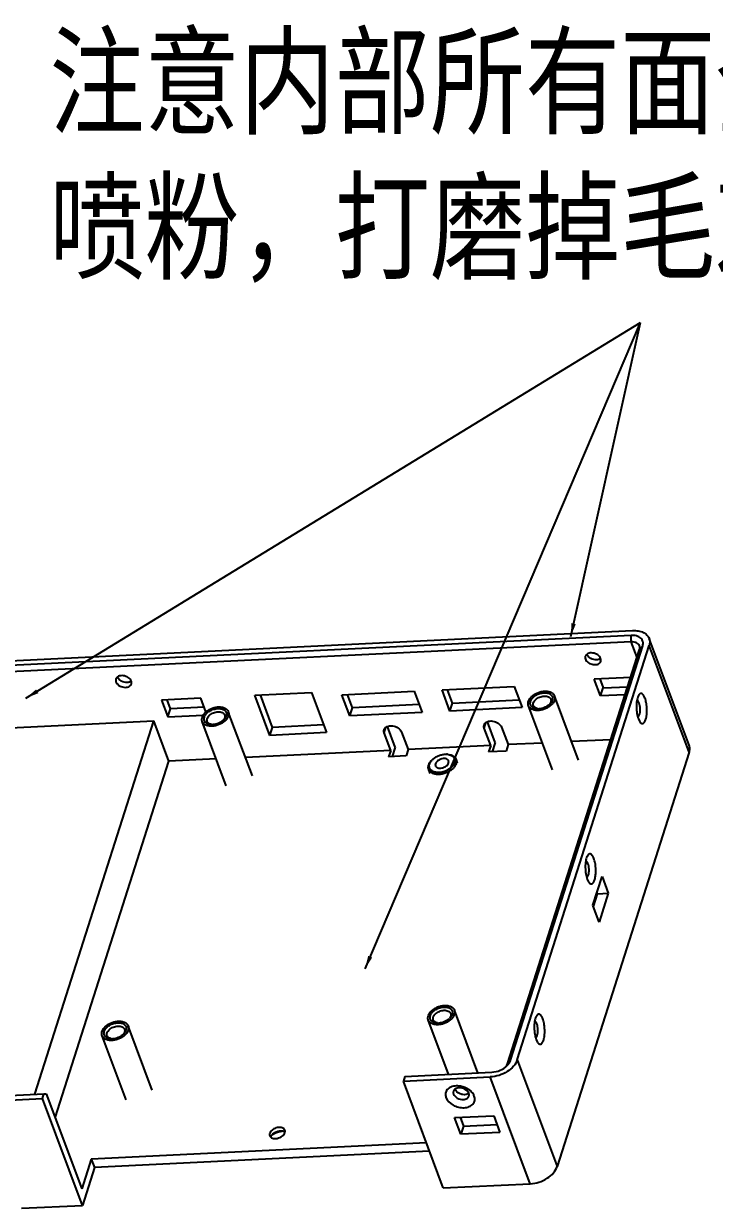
# Model space of a CAD drawing. Header units: inches. Extents: x 15988 to 16924, y -985 to -323.
# Drawn here: x 16764 to 16816.1, y -813.6 to -724.3 of the extents above; entities that cross this region are included whole.
import ezdxf

# ---------------------------------------------------------------- set-up
doc = ezdxf.new("R2010")
doc.units = ezdxf.units.IN
doc.header["$MEASUREMENT"] = 0
doc.layers.add('DIM', color=1, linetype='Continuous', lineweight=5)
doc.layers.add('注释', color=5, linetype='Continuous')
doc.styles.add('字母和汉字', font='arial.ttf', dxfattribs={"width": 0.8})
doc.styles.add('汉字专用', font='', dxfattribs={"width": 0.8})
doc.styles.get('汉字专用').set_extended_font_data('SimSun')
doc.dimstyles.new('1', dxfattribs={"dimtxt": 3, "dimasz": 1, "dimexe": 0.2, "dimexo": 0.625, "dimgap": 0.2, "dimtad": 1, "dimdec": 1, "dimzin": 1, "dimdsep": 46, "dimtxsty": '汉字专用', "dimcen": 2.5, "dimclrd": 256, "dimclre": 256, "dimclrt": 256, "dimadec": 0, "dimazin": 0, "dimtfac": 1, "dimtdec": 1, "dimtmove": 0, "dimatfit": 3, "dimfxl": 0, "dimarcsym": 0})

msp = doc.modelspace()

# ---------------------------------------------------------------- linework, layer by layer
at = {"color": 7, "linetype": 'Continuous'}
for p, q in [((16747.596, -773.063), (16809.929, -770.051)), ((16809.814, -770.414), (16747.48, -773.425)), ((16809.831, -770.908), (16747.498, -773.92)), ((16800.732, -802.463), (16810.692, -771.205)), ((16801.224, -802.439), (16811.184, -771.182)), ((16809.831, -770.908), (16809.814, -770.414)), ((16810.267, -772.074), (16809.831, -770.908)), ((16810.692, -771.205), (16810.458, -771.474)), ((16814.197, -778.7), (16811.183, -770.647)), ((16814.198, -779.234), (16811.184, -771.182)), ((16800.499, -802.731), (16810.458, -771.474)), ((16809.786, -773.583), (16807.041, -773.716)), ((16807.513, -774.978), (16807.041, -773.716)), ((16807.452, -773.696), (16807.706, -774.373)), ((16781.442, -774.927), (16785.707, -774.721)), ((16785.707, -774.721), (16786.841, -777.75)), ((16788.009, -774.892), (16793.455, -774.629)), ((16793.455, -774.629), (16794.05, -776.219)), ((16795.554, -774.528), (16801, -774.265)), ((16796.15, -776.118), (16795.554, -774.528)), ((16796.342, -775.513), (16795.966, -774.508)), ((16801, -774.265), (16801.596, -775.855)), ((16807.513, -774.978), (16807.706, -774.373)), ((16807.706, -774.373), (16809.563, -774.283)), ((16777.35, -775.15), (16774.398, -775.293)), ((16774.398, -775.293), (16774.87, -776.555)), ((16775.063, -775.95), (16774.81, -775.273)), ((16777.74, -776.191), (16777.35, -775.15)), ((16782.576, -777.956), (16781.442, -774.927)), ((16782.768, -777.351), (16781.854, -774.907)), ((16788.604, -776.483), (16788.009, -774.892)), ((16788.797, -775.878), (16788.42, -774.872)), ((16793.831, -775.635), (16788.797, -775.878)), ((16796.15, -776.118), (16796.342, -775.513)), ((16796.342, -775.513), (16801.377, -775.27)), ((16803.886, -780.562), (16802.072, -775.715)), ((16805.853, -779.825), (16804.039, -774.979)), ((16809.37, -774.888), (16807.513, -774.978)), ((16774.87, -776.555), (16775.063, -775.95)), ((16774.87, -776.555), (16777.541, -776.426)), ((16777.604, -775.827), (16775.063, -775.95)), ((16781.248, -781.014), (16779.433, -776.168)), ((16788.604, -776.483), (16788.797, -775.878)), ((16794.05, -776.219), (16788.604, -776.483)), ((16801.596, -775.855), (16796.15, -776.118)), ((16749.047, -778.06), (16773.817, -776.863)), ((16764.841, -805.031), (16773.817, -776.863)), ((16774.95, -779.892), (16773.817, -776.863)), ((16779.281, -781.75), (16777.467, -776.904)), ((16782.576, -777.956), (16782.768, -777.351)), ((16786.622, -777.165), (16782.768, -777.351)), ((16791.191, -777.771), (16791.327, -777.344)), ((16792.016, -778.857), (16791.43, -777.291)), ((16798.736, -777.406), (16798.872, -776.979)), ((16799.228, -778.719), (16798.736, -777.406)), ((16799.562, -778.493), (16798.975, -776.926)), ((16800.048, -777.343), (16800.54, -778.656)), ((16810.365, -776.718), (16810.444, -776.889)), ((16786.841, -777.75), (16782.576, -777.956)), ((16791.682, -779.084), (16791.191, -777.771)), ((16792.503, -777.708), (16792.994, -779.02)), ((16808.289, -778.281), (16805.328, -778.424)), ((16791.682, -779.084), (16780.723, -779.613)), ((16791.682, -779.084), (16791.528, -779.567)), ((16792.016, -778.857), (16791.794, -779.555)), ((16792.994, -779.02), (16792.84, -779.504)), ((16799.228, -778.719), (16792.994, -779.02)), ((16799.228, -778.719), (16799.073, -779.203)), ((16800.386, -779.14), (16799.073, -779.203)), ((16799.562, -778.493), (16799.34, -779.19)), ((16800.54, -778.656), (16800.386, -779.14)), ((16803.126, -778.531), (16800.54, -778.656)), ((16814.198, -779.234), (16804.238, -810.492)), ((16766.371, -806.816), (16774.95, -779.892)), ((16778.521, -779.719), (16774.95, -779.892)), ((16792.84, -779.504), (16791.528, -779.567)), ((16794.846, -779.771), (16794.8, -779.815)), ((16795.774, -779.379), (16795.892, -779.379)), ((16795.892, -779.379), (16795.956, -779.382)), ((16796.432, -780.153), (16796.389, -780.22)), ((16796.728, -780.061), (16796.615, -779.758)), ((16794.663, -780.834), (16794.55, -780.531)), ((16795.334, -780.758), (16795.203, -780.758)), ((16806.51, -788.815), (16806.59, -788.986)), ((16806.934, -790.777), (16807.628, -788.599)), ((16807.628, -788.599), (16808.101, -789.862)), ((16806.971, -790.874), (16807.28, -789.901)), ((16807.28, -789.901), (16807.244, -789.804)), ((16807.28, -789.901), (16808.101, -789.862)), ((16808.101, -789.862), (16807.407, -792.039)), ((16807.407, -792.039), (16806.934, -790.777)), ((16798.254, -803.417), (16796.484, -798.688)), ((16796.051, -803.523), (16794.517, -799.425)), ((16771.726, -805.46), (16769.912, -800.613)), ((16773.693, -804.724), (16771.879, -799.877)), ((16802.656, -800.911), (16802.735, -801.083)), ((16800.499, -802.731), (16800.732, -802.463)), ((16801.224, -802.439), (16804.238, -810.492)), ((16792.753, -803.682), (16799.314, -803.365)), ((16792.753, -803.682), (16792.637, -804.045)), ((16792.637, -804.045), (16799.198, -803.728)), ((16795.651, -812.098), (16792.637, -804.045)), ((16802.213, -811.781), (16799.198, -803.728)), ((16728.139, -806.804), (16765.523, -804.998)), ((16765.407, -805.361), (16765.523, -804.998)), ((16765.523, -804.998), (16765.694, -805.008)), ((16765.694, -805.008), (16768.378, -812.177)), ((16728.024, -807.167), (16765.407, -805.361)), ((16768.421, -813.413), (16765.407, -805.361)), ((16796.503, -806.788), (16799.455, -806.646)), ((16796.975, -808.05), (16796.503, -806.788)), ((16796.914, -806.768), (16797.168, -807.445)), ((16799.455, -806.646), (16799.928, -807.908)), ((16782.584, -807.911), (16782.556, -807.978)), ((16797.168, -807.445), (16796.975, -808.05)), ((16799.928, -807.908), (16796.975, -808.05)), ((16797.168, -807.445), (16799.709, -807.323)), ((16794.381, -808.705), (16769.095, -809.927)), ((16782.731, -808.084), (16782.79, -808.02)), ((16794.618, -809.336), (16769.331, -810.558)), ((16769.095, -809.927), (16768.378, -812.177)), ((16769.331, -810.558), (16768.421, -813.413)), ((16769.095, -809.927), (16769.331, -810.558)), ((16795.651, -812.098), (16802.213, -811.781)), ((16763.828, -813.635), (16768.421, -813.413))]:
    msp.add_line(p, q, dxfattribs=at)
for centre, radius, start, end in [((16803.126, -775.18), 0.69, 318.07367, 322.22835), ((16802.962, -774.864), 1.032, 311.09143, 313.84653), ((16802.809, -774.903), 1.05, 267.22005, 270.23713), ((16802.895, -775.253), 0.705, 258.85826, 263.37486), ((16802.809, -774.849), 1.104, 270.23882, 272.77526), ((16778.29, -776.441), 0.705, 258.85826, 263.37486), ((16778.204, -776.091), 1.05, 267.22005, 270.23713), ((16778.204, -776.038), 1.104, 270.23882, 272.77526), ((16778.521, -776.369), 0.69, 318.07367, 322.22835), ((16778.356, -776.053), 1.032, 311.09143, 313.84653), ((16795.607, -780.564), 1.099, 133.82078, 137.16577), ((16795.838, -780.489), 1.111, 83.8543, 87.20353), ((16795.34, -798.962), 0.705, 258.85826, 263.37486), ((16795.255, -798.612), 1.05, 267.22005, 270.23713), ((16795.254, -798.559), 1.104, 270.23882, 272.77526), ((16795.571, -798.89), 0.69, 318.07367, 322.22835), ((16795.407, -798.574), 1.032, 311.09143, 313.84653), ((16770.966, -800.078), 0.69, 318.07367, 322.22835), ((16770.802, -799.762), 1.032, 311.09143, 313.84653), ((16770.735, -800.151), 0.705, 258.85826, 263.37486), ((16770.649, -799.801), 1.05, 267.22005, 270.23713), ((16770.649, -799.747), 1.104, 270.23882, 272.77526), ((16796.908, -804.511), 0.394, 198.73978, 200.52481), ((16797.335, -804.638), 0.409, 300.73795, 306.31861), ((16782.974, -808.334), 0.34, 162.25577, 170.10591), ((16783.647, -809.41), 1.597, 121.72674, 126.1747)]:
    msp.add_arc(centre, radius, start, end, dxfattribs=at)
for points, knots in [([(16809.929, -770.051), (16810.074, -770.044), (16810.35, -770.057), (16810.727, -770.166), (16811.022, -770.362), (16811.146, -770.55), (16811.183, -770.647)], [0, 0, 0, 0, 0.293922, 0.556904, 0.788697, 1, 1, 1, 1]), ([(16810.692, -771.205), (16810.724, -771.104), (16810.744, -770.88), (16810.555, -770.587), (16810.216, -770.428), (16809.954, -770.407), (16809.814, -770.414)], [0, 0, 0, 0, 0.228008, 0.447473, 0.700157, 1, 1, 1, 1]), ([(16810.458, -771.206), (16810.439, -771.158), (16810.377, -771.064), (16810.23, -770.966), (16810.041, -770.911), (16809.903, -770.905), (16809.831, -770.908)], [0, 0, 0, 0, 0.211288, 0.44305, 0.706133, 1, 1, 1, 1]), ([(16810.458, -771.474), (16810.466, -771.451), (16810.487, -771.364), (16810.481, -771.268), (16810.458, -771.206)], [0, 0, 0, 0, 0.265898, 1, 1, 1, 1]), ([(16811.183, -770.647), (16811.213, -770.729), (16811.245, -770.911), (16811.212, -771.093), (16811.184, -771.182)], [0, 0, 0, 0, 0.482849, 1, 1, 1, 1]), ([(16806.365, -771.992), (16806.359, -772.009), (16806.344, -772.08), (16806.355, -772.155), (16806.374, -772.206)], [0, 0, 0, 0, 0.242272, 1, 1, 1, 1]), ([(16807.522, -772.151), (16807.482, -772.043), (16807.3, -771.849), (16806.999, -771.738), (16806.741, -771.732), (16806.569, -771.774), (16806.434, -771.86), (16806.379, -771.948), (16806.365, -771.992)], [0, 0, 0, 0, 0.246078, 0.528046, 0.665023, 0.789736, 0.899992, 1, 1, 1, 1]), ([(16807.229, -772.257), (16807.074, -772.265), (16806.774, -772.193), (16806.539, -771.973), (16806.49, -771.843)], [0, 0, 0, 0, 0.528571, 1, 1, 1, 1]), ([(16807.529, -772.161), (16807.519, -772.168), (16807.479, -772.195), (16807.434, -772.215), (16807.399, -772.227)], [0, 0, 0, 0, 0.239827, 1, 1, 1, 1]), ([(16807.532, -772.364), (16807.537, -772.348), (16807.553, -772.277), (16807.542, -772.202), (16807.522, -772.151)], [0, 0, 0, 0, 0.242272, 1, 1, 1, 1]), ([(16806.374, -772.206), (16806.415, -772.314), (16806.597, -772.508), (16806.898, -772.619), (16807.155, -772.625), (16807.327, -772.583), (16807.463, -772.496), (16807.518, -772.409), (16807.532, -772.364)], [0, 0, 0, 0, 0.246078, 0.528046, 0.665023, 0.789736, 0.899992, 1, 1, 1, 1]), ([(16807.399, -772.227), (16807.385, -772.231), (16807.33, -772.247), (16807.273, -772.255), (16807.229, -772.257)], [0, 0, 0, 0, 0.241185, 1, 1, 1, 1]), ([(16770.951, -773.703), (16770.946, -773.72), (16770.93, -773.791), (16770.941, -773.866), (16770.96, -773.917)], [0, 0, 0, 0, 0.242272, 1, 1, 1, 1]), ([(16772.109, -773.862), (16772.068, -773.753), (16771.886, -773.56), (16771.585, -773.449), (16771.327, -773.443), (16771.155, -773.485), (16771.02, -773.571), (16770.965, -773.659), (16770.951, -773.703)], [0, 0, 0, 0, 0.246078, 0.528046, 0.665023, 0.789736, 0.899992, 1, 1, 1, 1]), ([(16770.96, -773.917), (16771.001, -774.025), (16771.183, -774.218), (16771.484, -774.33), (16771.742, -774.336), (16771.914, -774.294), (16772.049, -774.207), (16772.104, -774.12), (16772.118, -774.075)], [0, 0, 0, 0, 0.246078, 0.528046, 0.665023, 0.789736, 0.899992, 1, 1, 1, 1]), ([(16771.815, -773.968), (16771.66, -773.976), (16771.36, -773.904), (16771.125, -773.684), (16771.076, -773.554)], [0, 0, 0, 0, 0.528571, 1, 1, 1, 1]), ([(16771.985, -773.938), (16771.972, -773.942), (16771.916, -773.958), (16771.859, -773.966), (16771.815, -773.968)], [0, 0, 0, 0, 0.241185, 1, 1, 1, 1]), ([(16772.115, -773.872), (16772.105, -773.879), (16772.065, -773.906), (16772.02, -773.926), (16771.985, -773.938)], [0, 0, 0, 0, 0.239827, 1, 1, 1, 1]), ([(16772.118, -774.075), (16772.123, -774.059), (16772.139, -773.988), (16772.128, -773.913), (16772.109, -773.862)], [0, 0, 0, 0, 0.242272, 1, 1, 1, 1]), ([(16802.072, -775.715), (16802.062, -775.688), (16802.047, -775.632), (16802.04, -775.512), (16802.076, -775.352), (16802.18, -775.167), (16802.339, -774.996), (16802.541, -774.847), (16802.776, -774.73), (16803.027, -774.65), (16803.201, -774.625), (16803.287, -774.621)], [0, 0, 0, 0, 0.046376, 0.093813, 0.19501, 0.308587, 0.435164, 0.57233, 0.715752, 0.86012, 1, 1, 1, 1]), ([(16802.758, -775.952), (16802.711, -775.95), (16802.619, -775.938), (16802.491, -775.901), (16802.382, -775.843), (16802.297, -775.767), (16802.238, -775.674), (16802.21, -775.569), (16802.213, -775.457), (16802.247, -775.342), (16802.308, -775.229), (16802.396, -775.119), (16802.506, -775.019), (16802.68, -774.898), (16802.927, -774.788), (16803.141, -774.747), (16803.248, -774.742)], [0, 0, 0, 0, 0.066108, 0.127194, 0.183206, 0.234878, 0.283813, 0.33229, 0.382714, 0.436982, 0.496153, 0.560442, 0.629378, 0.701984, 0.852462, 1, 1, 1, 1]), ([(16803.248, -774.742), (16803.316, -774.739), (16803.447, -774.744), (16803.627, -774.792), (16803.751, -774.866), (16803.823, -774.943), (16803.863, -775.006), (16803.888, -775.075), (16803.904, -775.175), (16803.884, -775.311), (16803.804, -775.469), (16803.723, -775.563), (16803.676, -775.608)], [0, 0, 0, 0, 0.149088, 0.28357, 0.402935, 0.458252, 0.511728, 0.564563, 0.618046, 0.731085, 0.857866, 1, 1, 1, 1]), ([(16803.287, -774.621), (16803.373, -774.617), (16803.501, -774.623), (16803.662, -774.66), (16803.799, -774.712), (16803.916, -774.791), (16803.999, -774.893), (16804.028, -774.95), (16804.039, -774.979)], [0, 0, 0, 0, 0.293385, 0.429019, 0.556516, 0.787891, 0.89535, 1, 1, 1, 1]), ([(16810.866, -775.145), (16810.835, -775.063), (16810.784, -774.951), (16810.685, -774.84), (16810.612, -774.796), (16810.535, -774.792), (16810.463, -774.83), (16810.401, -774.901), (16810.368, -774.961), (16810.353, -774.995)], [0, 0, 0, 0, 0.334687, 0.459436, 0.559656, 0.647499, 0.741517, 0.856767, 1, 1, 1, 1]), ([(16802.824, -776.073), (16802.737, -776.077), (16802.609, -776.071), (16802.449, -776.034), (16802.312, -775.982), (16802.194, -775.903), (16802.111, -775.801), (16802.083, -775.744), (16802.072, -775.715)], [0, 0, 0, 0, 0.293385, 0.429019, 0.556516, 0.787891, 0.89535, 1, 1, 1, 1]), ([(16802.447, -775.719), (16802.434, -775.683), (16802.421, -775.602), (16802.45, -775.476), (16802.519, -775.353), (16802.625, -775.239), (16802.76, -775.14), (16802.916, -775.062), (16803.084, -775.009), (16803.2, -774.992), (16803.257, -774.989)], [0, 0, 0, 0, 0.093411, 0.194652, 0.30828, 0.434914, 0.57214, 0.715626, 0.860056, 1, 1, 1, 1]), ([(16802.759, -775.944), (16802.722, -775.937), (16802.652, -775.917), (16802.56, -775.867), (16802.489, -775.801), (16802.457, -775.747), (16802.447, -775.719)], [0, 0, 0, 0, 0.282103, 0.539388, 0.775774, 1, 1, 1, 1]), ([(16804.039, -774.979), (16804.049, -775.006), (16804.063, -775.062), (16804.071, -775.182), (16804.035, -775.342), (16803.93, -775.526), (16803.772, -775.698), (16803.569, -775.847), (16803.335, -775.964), (16803.084, -776.044), (16802.91, -776.069), (16802.824, -776.073)], [0, 0, 0, 0, 0.046376, 0.093813, 0.19501, 0.308587, 0.435164, 0.57233, 0.715752, 0.86012, 1, 1, 1, 1]), ([(16803.64, -775.642), (16803.588, -775.687), (16803.472, -775.77), (16803.28, -775.865), (16803.074, -775.928), (16802.933, -775.948), (16802.863, -775.952)], [0, 0, 0, 0, 0.243623, 0.497567, 0.752762, 1, 1, 1, 1]), ([(16803.257, -774.989), (16803.314, -774.987), (16803.425, -774.992), (16803.576, -775.035), (16803.677, -775.102), (16803.732, -775.171), (16803.751, -775.208), (16803.758, -775.228)], [0, 0, 0, 0, 0.293569, 0.556246, 0.787761, 0.895286, 1, 1, 1, 1]), ([(16803.758, -775.228), (16803.769, -775.256), (16803.781, -775.317), (16803.771, -775.414), (16803.734, -775.512), (16803.694, -775.573), (16803.671, -775.603)], [0, 0, 0, 0, 0.224224, 0.460607, 0.717886, 1, 1, 1, 1]), ([(16810.353, -774.995), (16810.301, -775.107), (16810.235, -775.382), (16810.208, -775.823), (16810.244, -776.284), (16810.314, -776.584), (16810.365, -776.718)], [0, 0, 0, 0, 0.211359, 0.476676, 0.75447, 1, 1, 1, 1]), ([(16810.422, -775.524), (16810.411, -775.496), (16810.389, -775.446), (16810.344, -775.374), (16810.29, -775.334), (16810.257, -775.336)], [0, 0, 0, 0, 0.341902, 0.620665, 1, 1, 1, 1]), ([(16810.452, -776.389), (16810.473, -776.326), (16810.498, -776.183), (16810.506, -775.891), (16810.474, -775.663), (16810.422, -775.524)], [0, 0, 0, 0, 0.227792, 0.494052, 1, 1, 1, 1]), ([(16810.444, -776.889), (16810.464, -776.923), (16810.503, -776.981), (16810.574, -777.046), (16810.652, -777.075), (16810.731, -777.058), (16810.8, -777.001), (16810.888, -776.87), (16810.965, -776.628), (16811.013, -776.28), (16811.014, -775.888), (16810.97, -775.502), (16810.907, -775.256), (16810.866, -775.145)], [0, 0, 0, 0, 0.049381, 0.088785, 0.120875, 0.151398, 0.187046, 0.231793, 0.351606, 0.505666, 0.678096, 0.8493, 1, 1, 1, 1]), ([(16777.467, -776.904), (16777.457, -776.877), (16777.442, -776.821), (16777.435, -776.701), (16777.471, -776.54), (16777.575, -776.356), (16777.734, -776.185), (16777.936, -776.036), (16778.17, -775.918), (16778.422, -775.839), (16778.596, -775.814), (16778.681, -775.81)], [0, 0, 0, 0, 0.046376, 0.093813, 0.19501, 0.308587, 0.435164, 0.57233, 0.715752, 0.86012, 1, 1, 1, 1]), ([(16778.153, -777.141), (16778.105, -777.138), (16778.014, -777.127), (16777.886, -777.089), (16777.777, -777.032), (16777.692, -776.955), (16777.633, -776.863), (16777.605, -776.758), (16777.608, -776.646), (16777.641, -776.531), (16777.703, -776.417), (16777.79, -776.308), (16777.9, -776.207), (16778.075, -776.087), (16778.322, -775.976), (16778.536, -775.936), (16778.643, -775.931)], [0, 0, 0, 0, 0.066108, 0.127194, 0.183206, 0.234878, 0.283813, 0.33229, 0.382714, 0.436982, 0.496153, 0.560442, 0.629378, 0.701984, 0.852462, 1, 1, 1, 1]), ([(16777.842, -776.907), (16777.828, -776.871), (16777.816, -776.79), (16777.844, -776.665), (16777.914, -776.542), (16778.02, -776.428), (16778.155, -776.329), (16778.311, -776.25), (16778.478, -776.197), (16778.594, -776.181), (16778.651, -776.178)], [0, 0, 0, 0, 0.093411, 0.194652, 0.30828, 0.434914, 0.57214, 0.715626, 0.860056, 1, 1, 1, 1]), ([(16779.433, -776.168), (16779.443, -776.194), (16779.458, -776.25), (16779.466, -776.371), (16779.43, -776.531), (16779.325, -776.715), (16779.167, -776.886), (16778.964, -777.035), (16778.73, -777.153), (16778.478, -777.233), (16778.305, -777.257), (16778.219, -777.261)], [0, 0, 0, 0, 0.046376, 0.093813, 0.19501, 0.308587, 0.435164, 0.57233, 0.715752, 0.86012, 1, 1, 1, 1]), ([(16778.643, -775.931), (16778.711, -775.928), (16778.842, -775.933), (16779.022, -775.981), (16779.145, -776.055), (16779.218, -776.131), (16779.257, -776.194), (16779.283, -776.263), (16779.299, -776.363), (16779.279, -776.499), (16779.199, -776.658), (16779.118, -776.752), (16779.071, -776.797)], [0, 0, 0, 0, 0.149088, 0.28357, 0.402935, 0.458252, 0.511728, 0.564563, 0.618046, 0.731085, 0.857866, 1, 1, 1, 1]), ([(16778.651, -776.178), (16778.709, -776.175), (16778.82, -776.18), (16778.97, -776.224), (16779.071, -776.291), (16779.127, -776.36), (16779.146, -776.397), (16779.153, -776.416)], [0, 0, 0, 0, 0.293569, 0.556246, 0.787761, 0.895286, 1, 1, 1, 1]), ([(16778.681, -775.81), (16778.768, -775.806), (16778.896, -775.812), (16779.057, -775.849), (16779.194, -775.901), (16779.311, -775.98), (16779.394, -776.082), (16779.423, -776.139), (16779.433, -776.168)], [0, 0, 0, 0, 0.293385, 0.429019, 0.556516, 0.787891, 0.89535, 1, 1, 1, 1]), ([(16779.153, -776.416), (16779.163, -776.445), (16779.176, -776.506), (16779.166, -776.603), (16779.129, -776.701), (16779.089, -776.762), (16779.066, -776.791)], [0, 0, 0, 0, 0.224224, 0.460607, 0.717886, 1, 1, 1, 1]), ([(16810.317, -776.559), (16810.33, -776.559), (16810.369, -776.544), (16810.418, -776.482), (16810.441, -776.424), (16810.452, -776.389)], [0, 0, 0, 0, 0.178398, 0.522263, 1, 1, 1, 1]), ([(16778.219, -777.261), (16778.132, -777.266), (16778.004, -777.26), (16777.843, -777.222), (16777.707, -777.17), (16777.589, -777.092), (16777.506, -776.989), (16777.478, -776.933), (16777.467, -776.904)], [0, 0, 0, 0, 0.293385, 0.429019, 0.556516, 0.787891, 0.89535, 1, 1, 1, 1]), ([(16778.153, -777.133), (16778.116, -777.126), (16778.047, -777.106), (16777.955, -777.056), (16777.883, -776.99), (16777.852, -776.935), (16777.842, -776.907)], [0, 0, 0, 0, 0.282103, 0.539388, 0.775774, 1, 1, 1, 1]), ([(16779.035, -776.83), (16778.983, -776.876), (16778.867, -776.959), (16778.675, -777.053), (16778.469, -777.117), (16778.327, -777.137), (16778.257, -777.141)], [0, 0, 0, 0, 0.243623, 0.497567, 0.752762, 1, 1, 1, 1]), ([(16791.191, -777.771), (16791.183, -777.751), (16791.159, -777.672), (16791.161, -777.585), (16791.18, -777.527)], [0, 0, 0, 0, 0.263875, 1, 1, 1, 1]), ([(16791.18, -777.527), (16791.196, -777.476), (16791.259, -777.376), (16791.413, -777.277), (16791.61, -777.229), (16791.904, -777.236), (16792.248, -777.363), (16792.457, -777.584), (16792.503, -777.708)], [0, 0, 0, 0, 0.100002, 0.21026, 0.334972, 0.471948, 0.753933, 1, 1, 1, 1]), ([(16798.736, -777.406), (16798.729, -777.386), (16798.705, -777.307), (16798.707, -777.22), (16798.725, -777.162)], [0, 0, 0, 0, 0.263875, 1, 1, 1, 1]), ([(16798.725, -777.162), (16798.742, -777.111), (16798.804, -777.011), (16798.959, -776.912), (16799.156, -776.864), (16799.45, -776.872), (16799.794, -776.999), (16800.002, -777.219), (16800.048, -777.343)], [0, 0, 0, 0, 0.100002, 0.21026, 0.334972, 0.471948, 0.753933, 1, 1, 1, 1]), ([(16814.198, -779.234), (16814.227, -779.145), (16814.259, -778.964), (16814.227, -778.781), (16814.197, -778.7)], [0, 0, 0, 0, 0.517249, 1, 1, 1, 1]), ([(16794.55, -780.531), (16794.54, -780.504), (16794.524, -780.448), (16794.518, -780.359), (16794.528, -780.268), (16794.553, -780.174), (16794.594, -780.081), (16794.669, -779.955), (16794.744, -779.869), (16794.8, -779.815)], [0, 0, 0, 0, 0.107354, 0.216973, 0.330858, 0.450562, 0.577107, 0.710984, 1, 1, 1, 1]), ([(16794.936, -780.705), (16794.891, -780.688), (16794.807, -780.648), (16794.702, -780.562), (16794.629, -780.457), (16794.592, -780.336), (16794.592, -780.205), (16794.629, -780.071), (16794.699, -779.938), (16794.764, -779.856), (16794.801, -779.817)], [0, 0, 0, 0, 0.131207, 0.251718, 0.365065, 0.47658, 0.592109, 0.7164, 0.85216, 1, 1, 1, 1]), ([(16794.846, -779.771), (16794.905, -779.714), (16795.04, -779.609), (16795.269, -779.49), (16795.517, -779.409), (16795.689, -779.383), (16795.774, -779.379)], [0, 0, 0, 0, 0.241182, 0.495031, 0.751467, 1, 1, 1, 1]), ([(16795.062, -780.093), (16795.053, -780.119), (16795.046, -780.161), (16795.051, -780.215), (16795.058, -780.241), (16795.062, -780.253)], [0, 0, 0, 0, 0.516242, 0.760411, 1, 1, 1, 1]), ([(16796.046, -779.885), (16796.039, -779.867), (16796.021, -779.833), (16795.98, -779.789), (16795.928, -779.754), (16795.842, -779.717), (16795.713, -779.699), (16795.549, -779.716), (16795.386, -779.77), (16795.262, -779.842), (16795.178, -779.913), (16795.112, -779.986), (16795.076, -780.049), (16795.062, -780.093)], [0, 0, 0, 0, 0.046828, 0.095467, 0.147356, 0.203362, 0.328037, 0.466896, 0.612266, 0.754734, 0.822205, 0.885925, 1, 1, 1, 1]), ([(16795.062, -780.253), (16795.069, -780.27), (16795.087, -780.305), (16795.127, -780.348), (16795.18, -780.384), (16795.266, -780.42), (16795.394, -780.439), (16795.559, -780.422), (16795.722, -780.368), (16795.846, -780.296), (16795.93, -780.225), (16795.996, -780.152), (16796.032, -780.089), (16796.046, -780.045)], [0, 0, 0, 0, 0.046828, 0.095467, 0.147356, 0.203362, 0.328037, 0.466896, 0.612266, 0.754734, 0.822205, 0.885925, 1, 1, 1, 1]), ([(16795.956, -779.382), (16796.033, -779.386), (16796.146, -779.402), (16796.286, -779.448), (16796.378, -779.491), (16796.458, -779.545), (16796.526, -779.608), (16796.579, -779.679), (16796.605, -779.731), (16796.615, -779.758)], [0, 0, 0, 0, 0.289016, 0.422895, 0.549439, 0.669143, 0.783028, 0.892646, 1, 1, 1, 1]), ([(16795.957, -779.384), (16796.011, -779.39), (16796.115, -779.409), (16796.256, -779.464), (16796.372, -779.543), (16796.457, -779.643), (16796.508, -779.76), (16796.52, -779.889), (16796.495, -780.024), (16796.456, -780.11), (16796.432, -780.153)], [0, 0, 0, 0, 0.147617, 0.28306, 0.406982, 0.522193, 0.633578, 0.747091, 0.868079, 1, 1, 1, 1]), ([(16796.046, -780.045), (16796.054, -780.018), (16796.062, -779.977), (16796.057, -779.922), (16796.05, -779.897), (16796.046, -779.885)], [0, 0, 0, 0, 0.516242, 0.760411, 1, 1, 1, 1]), ([(16796.615, -779.758), (16796.624, -779.782), (16796.638, -779.832), (16796.646, -779.911), (16796.641, -779.992), (16796.617, -780.106), (16796.554, -780.249), (16796.478, -780.352), (16796.433, -780.402)], [0, 0, 0, 0, 0.109754, 0.221377, 0.336561, 0.456689, 0.714892, 1, 1, 1, 1]), ([(16795.339, -780.907), (16795.248, -780.911), (16795.114, -780.905), (16794.945, -780.866), (16794.834, -780.823), (16794.736, -780.768), (16794.655, -780.7), (16794.591, -780.621), (16794.561, -780.561), (16794.55, -780.531)], [0, 0, 0, 0, 0.293118, 0.428641, 0.556021, 0.675513, 0.788079, 0.895443, 1, 1, 1, 1]), ([(16795.079, -780.743), (16795.067, -780.741), (16795.018, -780.731), (16794.971, -780.717), (16794.936, -780.705)], [0, 0, 0, 0, 0.25757, 1, 1, 1, 1]), ([(16795.203, -780.758), (16795.193, -780.757), (16795.151, -780.754), (16795.11, -780.749), (16795.079, -780.743)], [0, 0, 0, 0, 0.255109, 1, 1, 1, 1]), ([(16796.222, -780.403), (16796.163, -780.455), (16796.031, -780.55), (16795.811, -780.658), (16795.576, -780.732), (16795.414, -780.754), (16795.334, -780.758)], [0, 0, 0, 0, 0.24352, 0.49746, 0.752714, 1, 1, 1, 1]), ([(16796.433, -780.402), (16796.369, -780.475), (16796.216, -780.61), (16795.948, -780.764), (16795.651, -780.869), (16795.442, -780.902), (16795.339, -780.907)], [0, 0, 0, 0, 0.236767, 0.490341, 0.748991, 1, 1, 1, 1]), ([(16796.389, -780.22), (16796.378, -780.236), (16796.328, -780.302), (16796.269, -780.362), (16796.222, -780.403)], [0, 0, 0, 0, 0.239965, 1, 1, 1, 1]), ([(16806.498, -787.092), (16806.446, -787.204), (16806.381, -787.479), (16806.353, -787.919), (16806.39, -788.38), (16806.46, -788.68), (16806.51, -788.815)], [0, 0, 0, 0, 0.211359, 0.476676, 0.75447, 1, 1, 1, 1]), ([(16807.011, -787.242), (16806.98, -787.16), (16806.929, -787.047), (16806.83, -786.937), (16806.758, -786.893), (16806.68, -786.889), (16806.609, -786.927), (16806.547, -786.997), (16806.514, -787.057), (16806.498, -787.092)], [0, 0, 0, 0, 0.334687, 0.459436, 0.559656, 0.647499, 0.741517, 0.856767, 1, 1, 1, 1]), ([(16806.59, -788.986), (16806.609, -789.02), (16806.649, -789.078), (16806.72, -789.142), (16806.798, -789.171), (16806.877, -789.155), (16806.945, -789.098), (16807.034, -788.966), (16807.111, -788.724), (16807.158, -788.377), (16807.16, -787.985), (16807.115, -787.599), (16807.053, -787.353), (16807.011, -787.242)], [0, 0, 0, 0, 0.049381, 0.088785, 0.120875, 0.151398, 0.187046, 0.231793, 0.351606, 0.505666, 0.678096, 0.8493, 1, 1, 1, 1]), ([(16806.567, -787.621), (16806.557, -787.593), (16806.535, -787.543), (16806.49, -787.471), (16806.436, -787.431), (16806.403, -787.433)], [0, 0, 0, 0, 0.341902, 0.620665, 1, 1, 1, 1]), ([(16806.598, -788.486), (16806.618, -788.423), (16806.644, -788.279), (16806.651, -787.988), (16806.619, -787.759), (16806.567, -787.621)], [0, 0, 0, 0, 0.227792, 0.494052, 1, 1, 1, 1]), ([(16806.462, -788.656), (16806.476, -788.655), (16806.515, -788.641), (16806.564, -788.579), (16806.587, -788.521), (16806.598, -788.486)], [0, 0, 0, 0, 0.178398, 0.522263, 1, 1, 1, 1]), ([(16794.517, -799.425), (16794.507, -799.398), (16794.493, -799.342), (16794.485, -799.222), (16794.521, -799.061), (16794.626, -798.877), (16794.784, -798.706), (16794.987, -798.557), (16795.221, -798.439), (16795.472, -798.36), (16795.646, -798.335), (16795.732, -798.331)], [0, 0, 0, 0, 0.046376, 0.093813, 0.19501, 0.308587, 0.435164, 0.57233, 0.715752, 0.86012, 1, 1, 1, 1]), ([(16795.204, -799.661), (16795.156, -799.659), (16795.064, -799.648), (16794.936, -799.61), (16794.828, -799.552), (16794.742, -799.476), (16794.684, -799.384), (16794.655, -799.279), (16794.659, -799.167), (16794.692, -799.052), (16794.753, -798.938), (16794.841, -798.829), (16794.951, -798.728), (16795.125, -798.607), (16795.372, -798.497), (16795.587, -798.457), (16795.693, -798.452)], [0, 0, 0, 0, 0.066108, 0.127194, 0.183206, 0.234878, 0.283813, 0.33229, 0.382714, 0.436982, 0.496153, 0.560442, 0.629378, 0.701984, 0.852462, 1, 1, 1, 1]), ([(16794.892, -799.428), (16794.879, -799.392), (16794.867, -799.311), (16794.895, -799.186), (16794.965, -799.063), (16795.07, -798.949), (16795.205, -798.85), (16795.361, -798.771), (16795.529, -798.718), (16795.645, -798.702), (16795.702, -798.699)], [0, 0, 0, 0, 0.093411, 0.194652, 0.30828, 0.434914, 0.57214, 0.715626, 0.860056, 1, 1, 1, 1]), ([(16796.484, -798.688), (16796.494, -798.715), (16796.509, -798.771), (16796.516, -798.891), (16796.48, -799.052), (16796.376, -799.236), (16796.217, -799.407), (16796.015, -799.556), (16795.78, -799.674), (16795.529, -799.753), (16795.355, -799.778), (16795.269, -799.782)], [0, 0, 0, 0, 0.046376, 0.093813, 0.19501, 0.308587, 0.435164, 0.57233, 0.715752, 0.86012, 1, 1, 1, 1]), ([(16795.693, -798.452), (16795.762, -798.448), (16795.892, -798.454), (16796.072, -798.502), (16796.196, -798.576), (16796.268, -798.652), (16796.308, -798.715), (16796.334, -798.784), (16796.349, -798.884), (16796.329, -799.02), (16796.25, -799.178), (16796.169, -799.273), (16796.122, -799.318)], [0, 0, 0, 0, 0.149088, 0.28357, 0.402935, 0.458252, 0.511728, 0.564563, 0.618046, 0.731085, 0.857866, 1, 1, 1, 1]), ([(16795.702, -798.699), (16795.76, -798.696), (16795.87, -798.701), (16796.021, -798.745), (16796.122, -798.812), (16796.177, -798.88), (16796.196, -798.918), (16796.203, -798.937)], [0, 0, 0, 0, 0.293569, 0.556246, 0.787761, 0.895286, 1, 1, 1, 1]), ([(16795.732, -798.331), (16795.819, -798.327), (16795.947, -798.332), (16796.107, -798.37), (16796.244, -798.422), (16796.362, -798.5), (16796.445, -798.603), (16796.473, -798.659), (16796.484, -798.688)], [0, 0, 0, 0, 0.293385, 0.429019, 0.556516, 0.787891, 0.89535, 1, 1, 1, 1]), ([(16796.203, -798.937), (16796.214, -798.965), (16796.226, -799.027), (16796.216, -799.124), (16796.179, -799.221), (16796.14, -799.282), (16796.117, -799.312)], [0, 0, 0, 0, 0.224224, 0.460607, 0.717886, 1, 1, 1, 1]), ([(16769.912, -800.613), (16769.902, -800.587), (16769.887, -800.53), (16769.88, -800.41), (16769.916, -800.25), (16770.021, -800.066), (16770.179, -799.894), (16770.381, -799.746), (16770.616, -799.628), (16770.867, -799.548), (16771.041, -799.524), (16771.127, -799.519)], [0, 0, 0, 0, 0.046376, 0.093813, 0.19501, 0.308587, 0.435164, 0.57233, 0.715752, 0.86012, 1, 1, 1, 1]), ([(16770.599, -800.85), (16770.551, -800.848), (16770.459, -800.837), (16770.331, -800.799), (16770.223, -800.741), (16770.137, -800.665), (16770.078, -800.573), (16770.05, -800.468), (16770.053, -800.356), (16770.087, -800.241), (16770.148, -800.127), (16770.236, -800.018), (16770.346, -799.917), (16770.52, -799.796), (16770.767, -799.686), (16770.982, -799.646), (16771.088, -799.64)], [0, 0, 0, 0, 0.066108, 0.127194, 0.183206, 0.234878, 0.283813, 0.33229, 0.382714, 0.436982, 0.496153, 0.560442, 0.629378, 0.701984, 0.852462, 1, 1, 1, 1]), ([(16771.088, -799.64), (16771.156, -799.637), (16771.287, -799.642), (16771.467, -799.69), (16771.591, -799.765), (16771.663, -799.841), (16771.703, -799.904), (16771.728, -799.973), (16771.744, -800.073), (16771.724, -800.209), (16771.644, -800.367), (16771.563, -800.461), (16771.516, -800.507)], [0, 0, 0, 0, 0.149088, 0.28357, 0.402935, 0.458252, 0.511728, 0.564563, 0.618046, 0.731085, 0.857866, 1, 1, 1, 1]), ([(16771.127, -799.519), (16771.213, -799.515), (16771.341, -799.521), (16771.502, -799.559), (16771.639, -799.611), (16771.756, -799.689), (16771.839, -799.792), (16771.868, -799.848), (16771.879, -799.877)], [0, 0, 0, 0, 0.293385, 0.429019, 0.556516, 0.787891, 0.89535, 1, 1, 1, 1]), ([(16795.269, -799.782), (16795.183, -799.786), (16795.055, -799.781), (16794.894, -799.743), (16794.757, -799.691), (16794.64, -799.613), (16794.557, -799.51), (16794.528, -799.454), (16794.517, -799.425)], [0, 0, 0, 0, 0.293385, 0.429019, 0.556516, 0.787891, 0.89535, 1, 1, 1, 1]), ([(16795.204, -799.654), (16795.167, -799.646), (16795.097, -799.626), (16795.005, -799.577), (16794.934, -799.511), (16794.903, -799.456), (16794.892, -799.428)], [0, 0, 0, 0, 0.282103, 0.539388, 0.775774, 1, 1, 1, 1]), ([(16796.085, -799.351), (16796.033, -799.397), (16795.918, -799.479), (16795.725, -799.574), (16795.52, -799.638), (16795.378, -799.658), (16795.308, -799.661)], [0, 0, 0, 0, 0.243623, 0.497567, 0.752762, 1, 1, 1, 1]), ([(16802.644, -799.188), (16802.592, -799.3), (16802.526, -799.575), (16802.499, -800.016), (16802.536, -800.477), (16802.605, -800.777), (16802.656, -800.911)], [0, 0, 0, 0, 0.211359, 0.476676, 0.75447, 1, 1, 1, 1]), ([(16802.713, -799.718), (16802.703, -799.69), (16802.68, -799.64), (16802.635, -799.568), (16802.582, -799.528), (16802.549, -799.529)], [0, 0, 0, 0, 0.341902, 0.620665, 1, 1, 1, 1]), ([(16803.157, -799.339), (16803.126, -799.256), (16803.075, -799.144), (16802.976, -799.033), (16802.904, -798.99), (16802.826, -798.986), (16802.754, -799.024), (16802.692, -799.094), (16802.66, -799.154), (16802.644, -799.188)], [0, 0, 0, 0, 0.334687, 0.459436, 0.559656, 0.647499, 0.741517, 0.856767, 1, 1, 1, 1]), ([(16802.743, -800.583), (16802.764, -800.519), (16802.789, -800.376), (16802.797, -800.084), (16802.765, -799.856), (16802.713, -799.718)], [0, 0, 0, 0, 0.227792, 0.494052, 1, 1, 1, 1]), ([(16802.735, -801.083), (16802.755, -801.116), (16802.794, -801.174), (16802.865, -801.239), (16802.943, -801.268), (16803.022, -801.251), (16803.091, -801.194), (16803.179, -801.063), (16803.256, -800.821), (16803.304, -800.474), (16803.306, -800.082), (16803.261, -799.696), (16803.198, -799.45), (16803.157, -799.339)], [0, 0, 0, 0, 0.049381, 0.088785, 0.120875, 0.151398, 0.187046, 0.231793, 0.351606, 0.505666, 0.678096, 0.8493, 1, 1, 1, 1]), ([(16770.664, -800.971), (16770.577, -800.975), (16770.449, -800.969), (16770.289, -800.932), (16770.152, -800.88), (16770.034, -800.801), (16769.951, -800.699), (16769.923, -800.642), (16769.912, -800.613)], [0, 0, 0, 0, 0.293385, 0.429019, 0.556516, 0.787891, 0.89535, 1, 1, 1, 1]), ([(16770.287, -800.617), (16770.274, -800.581), (16770.261, -800.5), (16770.29, -800.375), (16770.359, -800.252), (16770.465, -800.138), (16770.6, -800.038), (16770.756, -799.96), (16770.924, -799.907), (16771.04, -799.89), (16771.097, -799.888)], [0, 0, 0, 0, 0.093411, 0.194652, 0.30828, 0.434914, 0.57214, 0.715626, 0.860056, 1, 1, 1, 1]), ([(16770.599, -800.843), (16770.562, -800.835), (16770.492, -800.815), (16770.4, -800.766), (16770.329, -800.699), (16770.298, -800.645), (16770.287, -800.617)], [0, 0, 0, 0, 0.282103, 0.539388, 0.775774, 1, 1, 1, 1]), ([(16771.879, -799.877), (16771.889, -799.904), (16771.904, -799.96), (16771.911, -800.08), (16771.875, -800.241), (16771.77, -800.425), (16771.612, -800.596), (16771.409, -800.745), (16771.175, -800.863), (16770.924, -800.942), (16770.75, -800.967), (16770.664, -800.971)], [0, 0, 0, 0, 0.046376, 0.093813, 0.19501, 0.308587, 0.435164, 0.57233, 0.715752, 0.86012, 1, 1, 1, 1]), ([(16771.48, -800.54), (16771.428, -800.585), (16771.312, -800.668), (16771.12, -800.763), (16770.915, -800.827), (16770.773, -800.847), (16770.703, -800.85)], [0, 0, 0, 0, 0.243623, 0.497567, 0.752762, 1, 1, 1, 1]), ([(16771.097, -799.888), (16771.155, -799.885), (16771.265, -799.89), (16771.416, -799.933), (16771.517, -800.001), (16771.572, -800.069), (16771.591, -800.107), (16771.598, -800.126)], [0, 0, 0, 0, 0.293569, 0.556246, 0.787761, 0.895286, 1, 1, 1, 1]), ([(16771.598, -800.126), (16771.609, -800.154), (16771.621, -800.216), (16771.611, -800.312), (16771.574, -800.41), (16771.534, -800.471), (16771.511, -800.501)], [0, 0, 0, 0, 0.224224, 0.460607, 0.717886, 1, 1, 1, 1]), ([(16802.608, -800.753), (16802.621, -800.752), (16802.66, -800.738), (16802.709, -800.675), (16802.732, -800.617), (16802.743, -800.583)], [0, 0, 0, 0, 0.178398, 0.522263, 1, 1, 1, 1]), ([(16801.224, -802.439), (16801.169, -802.612), (16800.955, -802.954), (16800.472, -803.35), (16799.868, -803.631), (16799.421, -803.718), (16799.198, -803.728)], [0, 0, 0, 0, 0.21506, 0.465446, 0.734948, 1, 1, 1, 1]), ([(16800.592, -802.728), (16800.608, -802.707), (16800.665, -802.625), (16800.71, -802.533), (16800.732, -802.463)], [0, 0, 0, 0, 0.264325, 1, 1, 1, 1]), ([(16799.314, -803.365), (16799.525, -803.355), (16799.94, -803.254), (16800.304, -803.028), (16800.453, -802.884)], [0, 0, 0, 0, 0.505105, 1, 1, 1, 1]), ([(16800.433, -802.871), (16800.44, -802.859), (16800.466, -802.815), (16800.487, -802.768), (16800.499, -802.731)], [0, 0, 0, 0, 0.260725, 1, 1, 1, 1]), ([(16800.453, -802.884), (16800.466, -802.872), (16800.516, -802.823), (16800.561, -802.77), (16800.592, -802.728)], [0, 0, 0, 0, 0.256965, 1, 1, 1, 1]), ([(16796.613, -804.406), (16796.482, -804.412), (16796.237, -804.458), (16795.935, -804.653), (16795.785, -804.959), (16795.816, -805.178), (16795.854, -805.278)], [0, 0, 0, 0, 0.289085, 0.539279, 0.764825, 1, 1, 1, 1]), ([(16795.854, -805.278), (16795.944, -805.519), (16796.274, -805.824), (16796.787, -806.021), (16797.214, -806.068), (16797.603, -805.994), (16797.906, -805.799), (16798.056, -805.493), (16798.024, -805.274), (16797.986, -805.175)], [0, 0, 0, 0, 0.257133, 0.404195, 0.548161, 0.678781, 0.791828, 0.893739, 1, 1, 1, 1]), ([(16796.414, -804.798), (16796.408, -804.815), (16796.393, -804.885), (16796.404, -804.961), (16796.423, -805.012)], [0, 0, 0, 0, 0.242194, 1, 1, 1, 1]), ([(16796.832, -804.542), (16796.738, -804.547), (16796.563, -804.585), (16796.437, -804.724), (16796.414, -804.798)], [0, 0, 0, 0, 0.547527, 1, 1, 1, 1]), ([(16796.423, -805.012), (16796.472, -805.142), (16796.707, -805.361), (16797.007, -805.433), (16797.163, -805.426)], [0, 0, 0, 0, 0.471429, 1, 1, 1, 1]), ([(16797.377, -805.051), (16797.295, -805.067), (16797.118, -805.067), (16796.804, -804.973), (16796.593, -804.795), (16796.539, -804.649)], [0, 0, 0, 0, 0.255499, 0.525102, 1, 1, 1, 1]), ([(16796.958, -804.43), (16796.929, -804.425), (16796.815, -804.407), (16796.699, -804.402), (16796.613, -804.406)], [0, 0, 0, 0, 0.254984, 1, 1, 1, 1]), ([(16797.571, -804.956), (16797.523, -804.826), (16797.287, -804.607), (16796.987, -804.535), (16796.832, -804.542)], [0, 0, 0, 0, 0.471429, 1, 1, 1, 1]), ([(16797.722, -804.8), (16797.672, -804.754), (16797.446, -804.578), (16797.17, -804.469), (16796.958, -804.43)], [0, 0, 0, 0, 0.241105, 1, 1, 1, 1]), ([(16797.163, -805.426), (16797.256, -805.421), (16797.431, -805.384), (16797.557, -805.244), (16797.581, -805.17)], [0, 0, 0, 0, 0.547527, 1, 1, 1, 1]), ([(16797.544, -804.989), (16797.532, -804.996), (16797.48, -805.024), (16797.422, -805.042), (16797.377, -805.051)], [0, 0, 0, 0, 0.238394, 1, 1, 1, 1]), ([(16797.581, -805.17), (16797.586, -805.153), (16797.602, -805.083), (16797.59, -805.008), (16797.571, -804.956)], [0, 0, 0, 0, 0.242194, 1, 1, 1, 1]), ([(16797.986, -805.175), (16797.974, -805.141), (16797.91, -805.001), (16797.809, -804.88), (16797.722, -804.8)], [0, 0, 0, 0, 0.233918, 1, 1, 1, 1]), ([(16783.656, -807.657), (16783.6, -807.592), (16783.408, -807.509), (16783.095, -807.534), (16782.793, -807.664), (16782.632, -807.822), (16782.584, -807.911)], [0, 0, 0, 0, 0.209103, 0.471782, 0.752206, 1, 1, 1, 1]), ([(16782.79, -808.02), (16782.831, -807.981), (16783.016, -807.841), (16783.257, -807.771), (16783.432, -807.78)], [0, 0, 0, 0, 0.245808, 1, 1, 1, 1]), ([(16782.807, -808.051), (16782.977, -807.946), (16783.23, -807.845), (16783.492, -807.805), (16783.557, -807.8)], [0, 0, 0, 0, 0.753624, 1, 1, 1, 1]), ([(16783.432, -807.78), (16783.45, -807.781), (16783.517, -807.786), (16783.583, -807.803), (16783.628, -807.823)], [0, 0, 0, 0, 0.265836, 1, 1, 1, 1]), ([(16783.704, -807.923), (16783.709, -807.907), (16783.724, -807.846), (16783.72, -807.779), (16783.704, -807.736)], [0, 0, 0, 0, 0.265698, 1, 1, 1, 1]), ([(16782.556, -807.978), (16782.551, -807.994), (16782.536, -808.056), (16782.54, -808.122), (16782.556, -808.165)], [0, 0, 0, 0, 0.265698, 1, 1, 1, 1]), ([(16782.556, -808.165), (16782.572, -808.207), (16782.631, -808.287), (16782.77, -808.357), (16782.944, -808.383), (16783.201, -808.355), (16783.493, -808.228), (16783.67, -808.031), (16783.704, -807.923)], [0, 0, 0, 0, 0.095267, 0.203287, 0.328721, 0.468407, 0.756306, 1, 1, 1, 1]), ([(16782.65, -808.231), (16782.654, -808.218), (16782.674, -808.166), (16782.704, -808.118), (16782.731, -808.084)], [0, 0, 0, 0, 0.234988, 1, 1, 1, 1]), ([(16802.213, -811.781), (16802.435, -811.77), (16802.882, -811.683), (16803.486, -811.402), (16803.969, -811.006), (16804.183, -810.664), (16804.238, -810.492)], [0, 0, 0, 0, 0.265029, 0.534554, 0.784961, 1, 1, 1, 1])]:
    msp.add_open_spline(points, degree=3, knots=knots, dxfattribs=at)
for points in [[(16800.356, -802.974), (16800.384, -802.941), (16800.41, -802.907), (16800.433, -802.871)], [(16783.628, -807.823), (16783.659, -807.836), (16783.688, -807.853), (16783.714, -807.874)], [(16783.704, -807.736), (16783.693, -807.707), (16783.676, -807.68), (16783.656, -807.657)]]:
    msp.add_open_spline(points, degree=3, dxfattribs=at)

# ---------------------------------------------------------------- texts
at = {"layer": '注释', "lineweight": -3, "insert": (16765.933, -725.321), "char_height": 6.57729, "width": 106.49436, "attachment_point": 1, "style": '字母和汉字'}
msp.add_mtext('{\\fSimSun|b0|i0|c134|p2;注意内部所有面全部要导电不可喷粉，打磨掉毛刺及焊渣即可}', dxfattribs=at)

# ---------------------------------------------------------------- leaders
at = {"layer": 'DIM'}
for points in [[(16764.165, -775.152), (16810.537, -746.796)], [(16789.745, -795.573), (16810.537, -746.796)], [(16805.265, -770.499), (16810.537, -746.796)]]:
    msp.add_leader(points, dimstyle='1', override={"dimgap": 0.2, "dimtad": 0}, dxfattribs=at)

doc.saveas('drawing.dxf')
